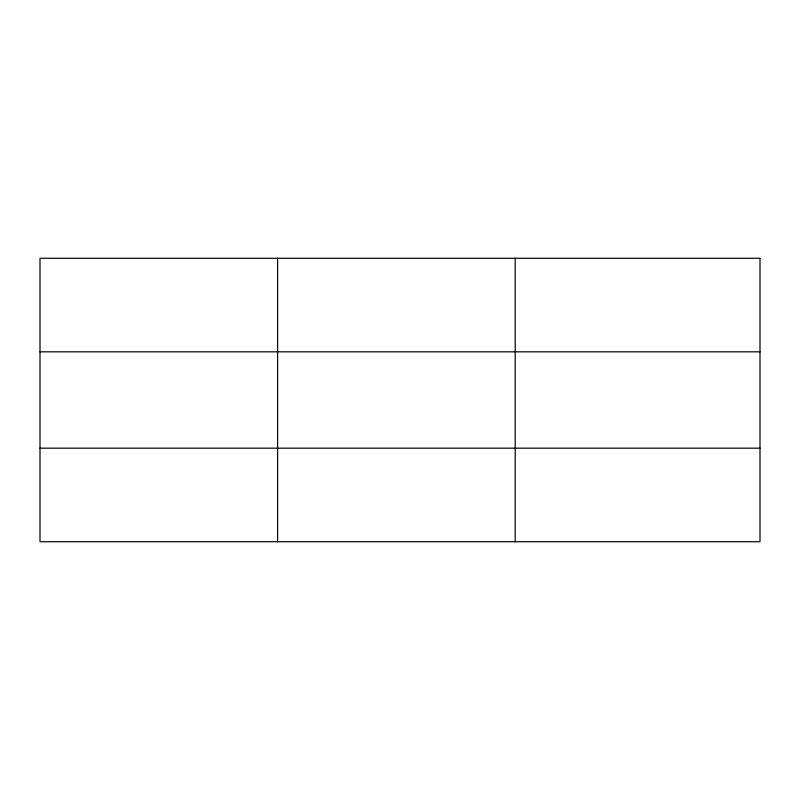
<?xml version="1.0" encoding="UTF-8"?>
<svg xmlns="http://www.w3.org/2000/svg" width="800" height="800" viewBox="0 0 800 800"><rect width="100%" height="100%" fill="white"/><g stroke="black" fill="none" stroke-linecap="round" stroke-linejoin="round"><path stroke-width="1.2" d="M277.6 541.72L277.6 258.28M515.2 541.72L515.2 258.28M40 351.82L760 351.82M40 448.18L760 448.18M760 258.28L40 258.28L40 541.72L760 541.72L760 258.28"/></g></svg>
